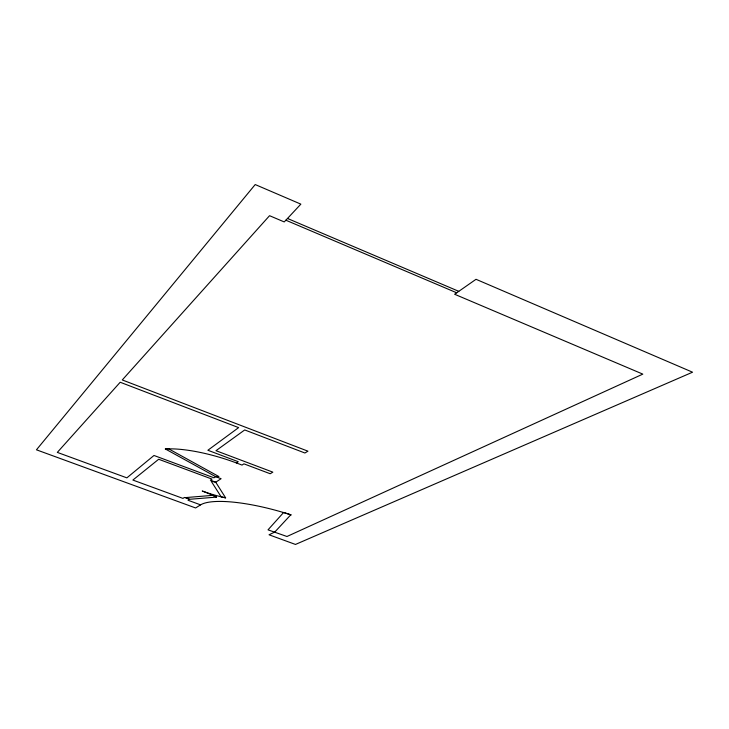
<?xml version="1.0" encoding="UTF-8"?>
<svg xmlns="http://www.w3.org/2000/svg" width="729" height="729" viewBox="0 0 729 729"><rect width="100%" height="100%" fill="white"/><g stroke="black" fill="none" stroke-linecap="round" stroke-linejoin="round"><path stroke-width="1.09" d="M165.31 449A69.055 18.817 16.9 0 1 236.396 462.951L238.255 461.712L207.865 450.258L238.629 427.613L120.203 382.251L57.318 452.39L126.873 477.859L153.983 455.47L214.007 477.805L215.693 476.684L218.891 476.547L168.554 448.782L165.383 448.991L215.693 476.684L221.106 478.707L215.738 482.197L211.191 481.222L221.206 496.886L225.625 497.852L215.738 482.197L210.389 480.211L212.048 479.108L158.676 459.261L132.878 480.065L182.97 498.408L184.428 497.442L189.494 499.292L216.486 497.114L212.923 495.337L185.968 497.561L189.494 499.292L188.018 500.258L200.584 504.86A80.873 20.102 16.1 0 1 291.208 514.938M200.584 504.86L195.6 507.958L36.45 449.811L255.205 184.555L300.858 204.138L284.246 221.935L269.548 215.693L122.272 379.955L307.957 451.178L304.904 453.001L244.716 429.946L215.975 450.695L272.846 472.146L270.186 473.741L243.914 463.844L242.037 465.075L236.396 462.951M287.481 218.463L458.796 291.336M285.859 220.204L456.7 292.794M216.504 497.123A45.809 11.573 17.1 0 0 202.215 491.009A48.661 13.086 16.9 0 0 225.625 497.852M283.627 512.469L268.017 529.846L286.971 536.498L642.823 374.123L454.623 294.252L476.019 279.298L692.55 372.2L295.473 544.445L269.037 534.785L274.797 532.042L290.789 514.802L283.627 512.469"/></g></svg>
